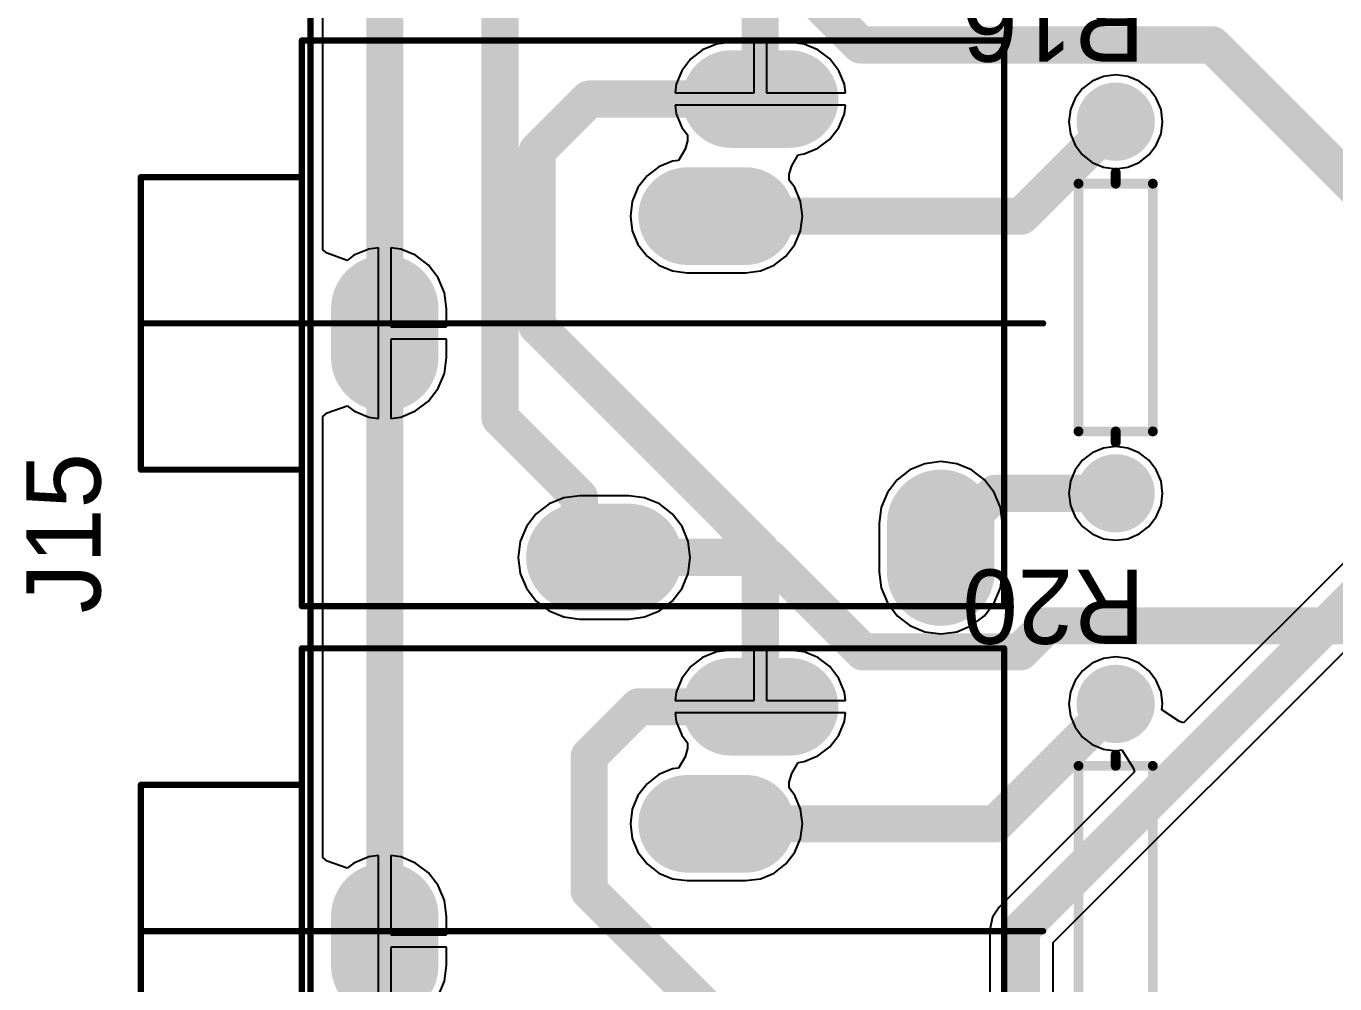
# Model space of a CAD drawing. Header units: millimetres. Extents: x 2.82 to 7.12, y 0.77 to 5.15.
# Drawn here: x 2.826 to 3.882, y 3.669 to 4.442 of the extents above; entities that cross this region are included whole.
import ezdxf

# ---------------------------------------------------------------- set-up
doc = ezdxf.new("R2010")
doc.units = ezdxf.units.MM
doc.header["$MEASUREMENT"] = 0
for name, color, linetype in [('BottomLayer', 5, 'Continuous'), ('BottomSolder', 6, 'Continuous'), ('Mechanical1', 6, 'Continuous'), ('MultiLayer', 9, 'Continuous'), ('PadHoleLayer', 156, 'Continuous'), ('TopLayer', 1, 'Continuous'), ('TopOverlay', 2, 'Continuous'), ('TopSolder', 216, 'Continuous')]:
    doc.layers.add(name, color=color, linetype=linetype)

msp = doc.modelspace()

# ---------------------------------------------------------------- linework, layer by layer
at = {"layer": 'BottomLayer'}
for points, const_width in [([(3.208, 4.126), (3.208, 4.559)], 0.03), ([(3.4221, 4.5039), (3.499, 4.427)], 0.03), ([(3.499, 4.427), (3.783, 4.427)], 0.03), ([(3.783, 4.427), (4.175, 4.035)], 0.03), ([(3.3945, 4.3833), (3.4418, 4.3833)], 0.0709), ([(3.6288, 4.2888), (3.705, 4.365)], 0.03), ([(3.3591, 4.2888), (3.4063, 4.2888)], 0.0709), ([(3.3827, 4.2888), (3.6288, 4.2888)], 0.03), ([(3.115, 4.1747), (3.115, 4.214)], 0.0787), ([(3.208, 4.126), (3.272, 4.062)], 0.03), ([(3.5638, 4.0014), (3.5638, 4.0408)], 0.0787), ([(3.5638, 4.0211), (3.6077, 4.065)], 0.03), ([(3.6077, 4.065), (3.705, 4.065)], 0.03), ([(3.272, 4.0133), (3.272, 4.062)], 0.03), ([(3.2725, 4.0133), (3.3119, 4.0133)], 0.0787), ([(3.272, 4.0133), (3.2922, 4.0133)], 0.03), ([(3.2922, 4.0133), (3.4247, 4.0133)], 0.03), ([(3.4247, 4.0133), (3.501, 3.937)], 0.03), ([(3.628, 3.937), (3.649, 3.958)], 0.03), ([(3.649, 3.958), (4.232, 3.958)], 0.03), ([(3.501, 3.937), (3.628, 3.937)], 0.03), ([(3.3945, 3.8927), (3.4418, 3.8927)], 0.0709), ([(3.6082, 3.7982), (3.705, 3.895)], 0.03), ([(3.3591, 3.7982), (3.4063, 3.7982)], 0.0709), ([(3.3827, 3.7982), (3.6082, 3.7982)], 0.03), ([(3.115, 3.684), (3.115, 3.7234)], 0.0787)]:
    msp.add_lwpolyline(points, dxfattribs=dict(at, const_width=const_width))
for points, const_width in [([(3.4915, 4.427, 1), (3.5065, 4.427, 1)], 0.015), ([(3.4915, 4.427, 1), (3.5065, 4.427, 1)], 0.015), ([(3.7755, 4.427, 1), (3.7905, 4.427, 1)], 0.015), ([(3.7755, 4.427, 1), (3.7905, 4.427, 1)], 0.015), ([(3.3768, 4.3833, 1), (3.4122, 4.3833, 1)], 0.0354), ([(3.4241, 4.3833, 1), (3.4595, 4.3833, 1)], 0.0354), ([(3.6912, 4.365, 1), (3.7188, 4.365, 1)], 0.0276), ([(3.6975, 4.365, 1), (3.7125, 4.365, 1)], 0.015), ([(3.3414, 4.2888, 1), (3.3768, 4.2888, 1)], 0.0354), ([(3.3886, 4.2888, 1), (3.4241, 4.2888, 1)], 0.0354), ([(3.3752, 4.2888, 1), (3.3902, 4.2888, 1)], 0.015), ([(3.6213, 4.2888, 1), (3.6363, 4.2888, 1)], 0.015), ([(3.6213, 4.2888, 1), (3.6363, 4.2888, 1)], 0.015), ([(3.0953, 4.214, 1), (3.1347, 4.214, 1)], 0.0394), ([(3.0953, 4.1747, 1), (3.1347, 4.1747, 1)], 0.0394), ([(3.2005, 4.126, 1), (3.2155, 4.126, 1)], 0.015), ([(3.2005, 4.126, 1), (3.2155, 4.126, 1)], 0.015), ([(3.6912, 4.065, 1), (3.7188, 4.065, 1)], 0.0276), ([(3.5441, 4.0408, 1), (3.5835, 4.0408, 1)], 0.0394), ([(3.6002, 4.065, 1), (3.6152, 4.065, 1)], 0.015), ([(3.6002, 4.065, 1), (3.6152, 4.065, 1)], 0.015), ([(3.6975, 4.065, 1), (3.7125, 4.065, 1)], 0.015), ([(3.2645, 4.062, 1), (3.2795, 4.062, 1)], 0.015), ([(3.2645, 4.062, 1), (3.2795, 4.062, 1)], 0.015), ([(3.2528, 4.0133, 1), (3.2922, 4.0133, 1)], 0.0394), ([(3.2922, 4.0133, 1), (3.3315, 4.0133, 1)], 0.0394), ([(3.5441, 4.0014, 1), (3.5835, 4.0014, 1)], 0.0394), ([(3.5563, 4.0211, 1), (3.5713, 4.0211, 1)], 0.015), ([(3.2645, 4.0133, 1), (3.2795, 4.0133, 1)], 0.015), ([(3.2645, 4.0133, 1), (3.2795, 4.0133, 1)], 0.015), ([(3.2847, 4.0133, 1), (3.2997, 4.0133, 1)], 0.015), ([(3.2847, 4.0133, 1), (3.2997, 4.0133, 1)], 0.015), ([(3.4172, 4.0133, 1), (3.4322, 4.0133, 1)], 0.015), ([(3.4172, 4.0133, 1), (3.4322, 4.0133, 1)], 0.015), ([(3.6415, 3.958, 1), (3.6565, 3.958, 1)], 0.015), ([(3.6415, 3.958, 1), (3.6565, 3.958, 1)], 0.015), ([(3.4935, 3.937, 1), (3.5085, 3.937, 1)], 0.015), ([(3.4935, 3.937, 1), (3.5085, 3.937, 1)], 0.015), ([(3.6205, 3.937, 1), (3.6355, 3.937, 1)], 0.015), ([(3.6205, 3.937, 1), (3.6355, 3.937, 1)], 0.015), ([(3.3768, 3.8927, 1), (3.4122, 3.8927, 1)], 0.0354), ([(3.4241, 3.8927, 1), (3.4595, 3.8927, 1)], 0.0354), ([(3.6912, 3.895, 1), (3.7188, 3.895, 1)], 0.0276), ([(3.6975, 3.895, 1), (3.7125, 3.895, 1)], 0.015), ([(3.3414, 3.7982, 1), (3.3768, 3.7982, 1)], 0.0354), ([(3.3886, 3.7982, 1), (3.4241, 3.7982, 1)], 0.0354), ([(3.3752, 3.7982, 1), (3.3902, 3.7982, 1)], 0.015), ([(3.6007, 3.7982, 1), (3.6157, 3.7982, 1)], 0.015), ([(3.6007, 3.7982, 1), (3.6157, 3.7982, 1)], 0.015), ([(3.0953, 3.7234, 1), (3.1347, 3.7234, 1)], 0.0394), ([(3.0953, 3.684, 1), (3.1347, 3.684, 1)], 0.0394)]:
    msp.add_lwpolyline(points, format="xyb", close=True, dxfattribs=dict(at, const_width=const_width))
at = {"layer": 'BottomSolder'}
for points, const_width in [([(3.3945, 4.3833), (3.4418, 4.3833)], 0.0789), ([(3.3591, 4.2888), (3.4063, 4.2888)], 0.0789), ([(3.115, 4.1747), (3.115, 4.214)], 0.0867), ([(3.5638, 4.0014), (3.5638, 4.0408)], 0.0867), ([(3.2725, 4.0133), (3.3119, 4.0133)], 0.0867), ([(3.3945, 3.8927), (3.4418, 3.8927)], 0.0789), ([(3.3591, 3.7982), (3.4063, 3.7982)], 0.0789), ([(3.115, 3.684), (3.115, 3.7234)], 0.0867)]:
    msp.add_lwpolyline(points, dxfattribs=dict(at, const_width=const_width))
for points, const_width in [([(3.3748, 4.3833, 1), (3.4142, 4.3833, 1)], 0.0394), ([(3.4221, 4.3833, 1), (3.4615, 4.3833, 1)], 0.0394), ([(3.6892, 4.365, 1), (3.7208, 4.365, 1)], 0.0316), ([(3.3394, 4.2888, 1), (3.3788, 4.2888, 1)], 0.0394), ([(3.3866, 4.2888, 1), (3.4261, 4.2888, 1)], 0.0394), ([(3.0933, 4.214, 1), (3.1367, 4.214, 1)], 0.0434), ([(3.0933, 4.1747, 1), (3.1367, 4.1747, 1)], 0.0434), ([(3.6892, 4.065, 1), (3.7208, 4.065, 1)], 0.0316), ([(3.5421, 4.0408, 1), (3.5855, 4.0408, 1)], 0.0434), ([(3.2508, 4.0133, 1), (3.2942, 4.0133, 1)], 0.0434), ([(3.2902, 4.0133, 1), (3.3335, 4.0133, 1)], 0.0434), ([(3.5421, 4.0014, 1), (3.5855, 4.0014, 1)], 0.0434), ([(3.3748, 3.8927, 1), (3.4142, 3.8927, 1)], 0.0394), ([(3.4221, 3.8927, 1), (3.4615, 3.8927, 1)], 0.0394), ([(3.6892, 3.895, 1), (3.7208, 3.895, 1)], 0.0316), ([(3.3394, 3.7982, 1), (3.3788, 3.7982, 1)], 0.0394), ([(3.3866, 3.7982, 1), (3.4261, 3.7982, 1)], 0.0394), ([(3.0933, 3.7234, 1), (3.1367, 3.7234, 1)], 0.0434), ([(3.0933, 3.684, 1), (3.1367, 3.684, 1)], 0.0434)]:
    msp.add_lwpolyline(points, format="xyb", close=True, dxfattribs=dict(at, const_width=const_width))
at = {"layer": 'Mechanical1', "const_width": 0.005}
msp.add_lwpolyline([(3.055, 0.995), (3.055, 4.945)], dxfattribs=at)
at = {"layer": 'MultiLayer'}
for points, const_width in [([(3.3945, 4.3833), (3.4418, 4.3833)], 0.0709), ([(3.3591, 4.2888), (3.4063, 4.2888)], 0.0709), ([(3.115, 4.1747), (3.115, 4.214)], 0.0787), ([(3.5638, 4.0014), (3.5638, 4.0408)], 0.0787), ([(3.2725, 4.0133), (3.3119, 4.0133)], 0.0787), ([(3.3945, 3.8927), (3.4418, 3.8927)], 0.0709), ([(3.3591, 3.7982), (3.4063, 3.7982)], 0.0709), ([(3.115, 3.684), (3.115, 3.7234)], 0.0787)]:
    msp.add_lwpolyline(points, dxfattribs=dict(at, const_width=const_width))
for points, const_width in [([(3.3768, 4.3833, 1), (3.4122, 4.3833, 1)], 0.0354), ([(3.4241, 4.3833, 1), (3.4595, 4.3833, 1)], 0.0354), ([(3.6912, 4.365, 1), (3.7188, 4.365, 1)], 0.0276), ([(3.3414, 4.2888, 1), (3.3768, 4.2888, 1)], 0.0354), ([(3.3886, 4.2888, 1), (3.4241, 4.2888, 1)], 0.0354), ([(3.0953, 4.214, 1), (3.1347, 4.214, 1)], 0.0394), ([(3.0953, 4.1747, 1), (3.1347, 4.1747, 1)], 0.0394), ([(3.6912, 4.065, 1), (3.7188, 4.065, 1)], 0.0276), ([(3.5441, 4.0408, 1), (3.5835, 4.0408, 1)], 0.0394), ([(3.2528, 4.0133, 1), (3.2922, 4.0133, 1)], 0.0394), ([(3.2922, 4.0133, 1), (3.3315, 4.0133, 1)], 0.0394), ([(3.5441, 4.0014, 1), (3.5835, 4.0014, 1)], 0.0394), ([(3.3768, 3.8927, 1), (3.4122, 3.8927, 1)], 0.0354), ([(3.4241, 3.8927, 1), (3.4595, 3.8927, 1)], 0.0354), ([(3.6912, 3.895, 1), (3.7188, 3.895, 1)], 0.0276), ([(3.3414, 3.7982, 1), (3.3768, 3.7982, 1)], 0.0354), ([(3.3886, 3.7982, 1), (3.4241, 3.7982, 1)], 0.0354), ([(3.0953, 3.7234, 1), (3.1347, 3.7234, 1)], 0.0394), ([(3.0953, 3.684, 1), (3.1347, 3.684, 1)], 0.0394)]:
    msp.add_lwpolyline(points, format="xyb", close=True, dxfattribs=dict(at, const_width=const_width))
at = {"layer": 'PadHoleLayer'}
for points, const_width in [([(3.4044, 4.3833, 1), (3.4319, 4.3833, 1)], 0.0276), ([(3.6966, 4.365, 1), (3.7134, 4.365, 1)], 0.0167), ([(3.3689, 4.2888, 1), (3.3965, 4.2888, 1)], 0.0276), ([(3.1002, 4.1944, 1), (3.1298, 4.1944, 1)], 0.0295), ([(3.6966, 4.065, 1), (3.7134, 4.065, 1)], 0.0167), ([(3.5491, 4.0211, 1), (3.5786, 4.0211, 1)], 0.0295), ([(3.2774, 4.0133, 1), (3.3069, 4.0133, 1)], 0.0295), ([(3.4044, 3.8927, 1), (3.4319, 3.8927, 1)], 0.0276), ([(3.6966, 3.895, 1), (3.7134, 3.895, 1)], 0.0167), ([(3.3689, 3.7982, 1), (3.3965, 3.7982, 1)], 0.0276), ([(3.1002, 3.7037, 1), (3.1298, 3.7037, 1)], 0.0295)]:
    msp.add_lwpolyline(points, format="xyb", close=True, dxfattribs=dict(at, const_width=const_width))
at = {"layer": 'TopLayer'}
for p, q in [((3.065, 4.2617), (3.065, 4.6176)), ((3.3827, 4.4276), (3.3716, 4.423)), ((3.3945, 4.4292), (3.3827, 4.4276)), ((3.4131, 4.4292), (3.3945, 4.4292)), ((3.4131, 4.3883), (3.4131, 4.4292)), ((3.4418, 4.4292), (3.4232, 4.4292)), ((3.4232, 4.4292), (3.4232, 4.3883)), ((3.4536, 4.4276), (3.4418, 4.4292)), ((3.4647, 4.423), (3.4536, 4.4276)), ((3.3621, 4.4157), (3.3548, 4.4062)), ((3.3716, 4.423), (3.3621, 4.4157)), ((3.4742, 4.4157), (3.4647, 4.423)), ((3.4815, 4.4062), (3.4742, 4.4157)), ((3.3548, 4.4062), (3.3503, 4.3952)), ((3.486, 4.3952), (3.4815, 4.4062)), ((3.3503, 4.3952), (3.3494, 4.3883)), ((3.4869, 4.3883), (3.486, 4.3952)), ((3.6861, 4.3978), (3.6782, 4.3918)), ((3.6952, 4.4016), (3.6861, 4.3978)), ((3.705, 4.4029), (3.6952, 4.4016)), ((3.7148, 4.4016), (3.705, 4.4029)), ((3.7239, 4.3978), (3.7148, 4.4016)), ((3.7318, 4.3918), (3.7239, 4.3978)), ((3.3494, 4.3883), (3.4131, 4.3883)), ((3.4232, 4.3883), (3.4869, 4.3883)), ((3.6722, 4.3839), (3.6684, 4.3748)), ((3.6782, 4.3918), (3.6722, 4.3839)), ((3.7378, 4.3839), (3.7318, 4.3918)), ((3.7416, 4.3748), (3.7378, 4.3839)), ((3.4181, 4.3783), (3.3494, 4.3783)), ((3.3494, 4.3783), (3.3503, 4.3715)), ((3.4869, 4.3783), (3.4181, 4.3783)), ((3.486, 4.3715), (3.4869, 4.3783)), ((3.6684, 4.3748), (3.6671, 4.365)), ((3.7429, 4.365), (3.7416, 4.3748)), ((3.3503, 4.3715), (3.3548, 4.3604)), ((3.4815, 4.3604), (3.486, 4.3715)), ((3.6671, 4.365), (3.6684, 4.3552)), ((3.7416, 4.3552), (3.7429, 4.365)), ((3.3548, 4.3604), (3.3595, 4.3544)), ((3.3595, 4.3544), (3.3594, 4.3496)), ((3.4742, 4.3509), (3.4815, 4.3604)), ((3.6684, 4.3552), (3.6722, 4.3461)), ((3.7378, 4.3461), (3.7416, 4.3552)), ((3.3574, 4.3428), (3.3522, 4.3338)), ((3.3594, 4.3496), (3.3574, 4.3428)), ((3.4536, 4.3391), (3.4647, 4.3436)), ((3.4647, 4.3436), (3.4742, 4.3509)), ((3.6722, 4.3461), (3.6782, 4.3382)), ((3.7318, 4.3382), (3.7378, 4.3461)), ((3.3472, 4.3331), (3.3362, 4.3285)), ((3.3522, 4.3338), (3.3472, 4.3331)), ((3.4435, 4.3294), (3.4487, 4.3384)), ((3.4487, 4.3384), (3.4536, 4.3391)), ((3.6782, 4.3382), (3.6861, 4.3322)), ((3.6861, 4.3322), (3.6952, 4.3284)), ((3.7148, 4.3284), (3.7239, 4.3322)), ((3.7239, 4.3322), (3.7318, 4.3382)), ((3.3267, 4.3212), (3.3194, 4.3118)), ((3.3362, 4.3285), (3.3267, 4.3212)), ((3.4414, 4.3178), (3.4415, 4.3226)), ((3.4415, 4.3226), (3.4435, 4.3294)), ((3.6952, 4.3284), (3.705, 4.3271)), ((3.705, 4.3271), (3.7148, 4.3284)), ((3.3194, 4.3118), (3.3148, 4.3007)), ((3.446, 4.3118), (3.4414, 4.3178)), ((3.4506, 4.3007), (3.446, 4.3118)), ((3.3148, 4.3007), (3.3133, 4.2888)), ((3.4522, 4.2888), (3.4506, 4.3007)), ((3.3133, 4.2888), (3.3148, 4.277)), ((3.4506, 4.277), (3.4522, 4.2888)), ((3.3148, 4.277), (3.3194, 4.2659)), ((3.446, 4.2659), (3.4506, 4.277)), ((3.0685, 4.2588), (3.065, 4.2617)), ((3.0847, 4.253), (3.0685, 4.2588)), ((3.0901, 4.2572), (3.0847, 4.253)), ((3.1021, 4.2621), (3.0901, 4.2572)), ((3.11, 4.2632), (3.1021, 4.2621)), ((3.11, 4.1944), (3.11, 4.2632)), ((3.1279, 4.2621), (3.12, 4.2632)), ((3.12, 4.2632), (3.12, 4.1994)), ((3.1399, 4.2572), (3.1279, 4.2621)), ((3.1502, 4.2493), (3.1399, 4.2572)), ((3.3194, 4.2659), (3.3267, 4.2564)), ((3.4387, 4.2564), (3.446, 4.2659)), ((3.1581, 4.2389), (3.1502, 4.2493)), ((3.3267, 4.2564), (3.3362, 4.2492)), ((3.3362, 4.2492), (3.3472, 4.2446)), ((3.4182, 4.2446), (3.4293, 4.2492)), ((3.4293, 4.2492), (3.4387, 4.2564)), ((3.1631, 4.2269), (3.1581, 4.2389)), ((3.3472, 4.2446), (3.3591, 4.243)), ((3.3591, 4.243), (3.4063, 4.243)), ((3.4063, 4.243), (3.4182, 4.2446)), ((3.1648, 4.214), (3.1631, 4.2269)), ((3.1648, 4.1994), (3.1648, 4.214)), ((3.11, 4.1255), (3.11, 4.1944)), ((3.12, 4.1994), (3.1648, 4.1994)), ((3.1648, 4.1894), (3.12, 4.1894)), ((3.12, 4.1894), (3.12, 4.1255)), ((3.1648, 4.1747), (3.1648, 4.1894)), ((3.1631, 4.1618), (3.1648, 4.1747)), ((3.1581, 4.1498), (3.1631, 4.1618)), ((3.1502, 4.1395), (3.1581, 4.1498)), ((3.0685, 4.1299), (3.0847, 4.1357)), ((3.0847, 4.1357), (3.0901, 4.1315)), ((3.0901, 4.1315), (3.1021, 4.1266)), ((3.1279, 4.1266), (3.1399, 4.1315)), ((3.1399, 4.1315), (3.1502, 4.1395)), ((4.018, 4.138), (3.7598, 3.8798)), ((3.065, 4.127), (3.0685, 4.1299)), ((3.065, 3.7711), (3.065, 4.127)), ((3.1021, 4.1266), (3.11, 4.1255)), ((3.12, 4.1255), (3.1279, 4.1266)), ((3.6952, 4.1016), (3.6861, 4.0978)), ((3.705, 4.1029), (3.6952, 4.1016)), ((3.7148, 4.1016), (3.705, 4.1029)), ((3.7239, 4.0978), (3.7148, 4.1016)), ((3.5509, 4.0889), (3.5389, 4.0839)), ((3.5638, 4.0906), (3.5509, 4.0889)), ((3.5767, 4.0889), (3.5638, 4.0906)), ((3.5887, 4.0839), (3.5767, 4.0889)), ((3.6545, 3.7024), (4.0466, 4.0945)), ((3.6782, 4.0918), (3.6722, 4.0839)), ((3.6861, 4.0978), (3.6782, 4.0918)), ((3.7318, 4.0918), (3.7239, 4.0978)), ((3.7378, 4.0839), (3.7318, 4.0918)), ((3.5389, 4.0839), (3.5286, 4.076)), ((3.599, 4.076), (3.5887, 4.0839)), ((3.6722, 4.0839), (3.6684, 4.0748)), ((3.7416, 4.0748), (3.7378, 4.0839)), ((3.5286, 4.076), (3.5207, 4.0657)), ((3.6069, 4.0657), (3.599, 4.076)), ((3.6684, 4.0748), (3.6671, 4.065)), ((3.7429, 4.065), (3.7416, 4.0748)), ((3.2476, 4.0564), (3.2373, 4.0485)), ((3.2596, 4.0614), (3.2476, 4.0564)), ((3.2725, 4.0631), (3.2596, 4.0614)), ((3.3119, 4.0631), (3.2725, 4.0631)), ((3.3247, 4.0614), (3.3119, 4.0631)), ((3.3367, 4.0564), (3.3247, 4.0614)), ((3.3471, 4.0485), (3.3367, 4.0564)), ((3.5207, 4.0657), (3.5157, 4.0537)), ((3.6119, 4.0537), (3.6069, 4.0657)), ((3.6671, 4.065), (3.6684, 4.0552)), ((3.7416, 4.0552), (3.7429, 4.065)), ((3.2373, 4.0485), (3.2294, 4.0382)), ((3.355, 4.0382), (3.3471, 4.0485)), ((3.5157, 4.0537), (3.514, 4.0408)), ((3.6136, 4.0408), (3.6119, 4.0537)), ((3.6684, 4.0552), (3.6722, 4.0461)), ((3.6722, 4.0461), (3.6782, 4.0382)), ((3.7318, 4.0382), (3.7378, 4.0461)), ((3.7378, 4.0461), (3.7416, 4.0552)), ((3.2294, 4.0382), (3.2244, 4.0261)), ((3.36, 4.0261), (3.355, 4.0382)), ((3.514, 4.0408), (3.514, 4.0014)), ((3.6136, 4.0014), (3.6136, 4.0408)), ((3.6782, 4.0382), (3.6861, 4.0322)), ((3.7239, 4.0322), (3.7318, 4.0382)), ((3.2244, 4.0261), (3.2227, 4.0133)), ((3.3616, 4.0133), (3.36, 4.0261)), ((3.6861, 4.0322), (3.6952, 4.0284)), ((3.6952, 4.0284), (3.705, 4.0271)), ((3.705, 4.0271), (3.7148, 4.0284)), ((3.7148, 4.0284), (3.7239, 4.0322)), ((3.2227, 4.0133), (3.2244, 4.0004)), ((3.36, 4.0004), (3.3616, 4.0133)), ((3.2244, 4.0004), (3.2294, 3.9884)), ((3.355, 3.9884), (3.36, 4.0004)), ((3.514, 4.0014), (3.5157, 3.9886)), ((3.6119, 3.9886), (3.6136, 4.0014)), ((3.2294, 3.9884), (3.2373, 3.978)), ((3.3471, 3.978), (3.355, 3.9884)), ((3.5157, 3.9886), (3.5207, 3.9765)), ((3.6069, 3.9765), (3.6119, 3.9886)), ((3.2373, 3.978), (3.2476, 3.9701)), ((3.3367, 3.9701), (3.3471, 3.978)), ((3.5207, 3.9765), (3.5286, 3.9662)), ((3.599, 3.9662), (3.6069, 3.9765)), ((3.2476, 3.9701), (3.2596, 3.9652)), ((3.2596, 3.9652), (3.2725, 3.9635)), ((3.2725, 3.9635), (3.3119, 3.9635)), ((3.3119, 3.9635), (3.3247, 3.9652)), ((3.3247, 3.9652), (3.3367, 3.9701)), ((3.5286, 3.9662), (3.5389, 3.9583)), ((3.5887, 3.9583), (3.599, 3.9662)), ((3.5389, 3.9583), (3.5509, 3.9533)), ((3.5509, 3.9533), (3.5638, 3.9516)), ((3.5638, 3.9516), (3.5767, 3.9533)), ((3.5767, 3.9533), (3.5887, 3.9583)), ((3.3716, 3.9324), (3.3621, 3.9251)), ((3.3827, 3.937), (3.3716, 3.9324)), ((3.3945, 3.9385), (3.3827, 3.937)), ((3.4131, 3.9385), (3.3945, 3.9385)), ((3.4131, 3.8977), (3.4131, 3.9385)), ((3.4418, 3.9385), (3.4232, 3.9385)), ((3.4232, 3.9385), (3.4232, 3.8977)), ((3.4536, 3.937), (3.4418, 3.9385)), ((3.4647, 3.9324), (3.4536, 3.937)), ((3.4742, 3.9251), (3.4647, 3.9324)), ((3.6952, 3.9316), (3.6861, 3.9278)), ((3.705, 3.9329), (3.6952, 3.9316)), ((3.7148, 3.9316), (3.705, 3.9329)), ((3.7239, 3.9278), (3.7148, 3.9316)), ((3.3621, 3.9251), (3.3548, 3.9156)), ((3.4815, 3.9156), (3.4742, 3.9251)), ((3.6782, 3.9218), (3.6722, 3.9139)), ((3.6861, 3.9278), (3.6782, 3.9218)), ((3.7318, 3.9218), (3.7239, 3.9278)), ((3.7378, 3.9139), (3.7318, 3.9218)), ((3.3548, 3.9156), (3.3503, 3.9046)), ((3.486, 3.9046), (3.4815, 3.9156)), ((3.6722, 3.9139), (3.6684, 3.9048)), ((3.7416, 3.9048), (3.7378, 3.9139)), ((3.3503, 3.9046), (3.3494, 3.8977)), ((3.4869, 3.8977), (3.486, 3.9046)), ((3.6684, 3.9048), (3.6671, 3.895)), ((3.7429, 3.895), (3.7416, 3.9048)), ((3.3494, 3.8977), (3.4131, 3.8977)), ((3.4181, 3.8877), (3.3494, 3.8877)), ((3.3494, 3.8877), (3.3503, 3.8808)), ((3.4869, 3.8877), (3.4181, 3.8877)), ((3.4232, 3.8977), (3.4869, 3.8977)), ((3.486, 3.8808), (3.4869, 3.8877)), ((3.6671, 3.895), (3.6684, 3.8852)), ((3.7422, 3.8901), (3.7429, 3.895)), ((3.7566, 3.8808), (3.7422, 3.8901)), ((3.3503, 3.8808), (3.3548, 3.8698)), ((3.4815, 3.8698), (3.486, 3.8808)), ((3.6684, 3.8852), (3.6722, 3.8761)), ((3.7598, 3.8798), (3.7566, 3.8808)), ((3.3548, 3.8698), (3.3595, 3.8637)), ((3.4742, 3.8603), (3.4815, 3.8698)), ((3.6722, 3.8761), (3.6782, 3.8682)), ((3.6782, 3.8682), (3.6861, 3.8622)), ((3.3594, 3.859), (3.3574, 3.8522)), ((3.3595, 3.8637), (3.3594, 3.859)), ((3.4647, 3.853), (3.4742, 3.8603)), ((3.6861, 3.8622), (3.6952, 3.8584)), ((3.6952, 3.8584), (3.705, 3.8571)), ((3.705, 3.8571), (3.7099, 3.8578)), ((3.7099, 3.8578), (3.7192, 3.8434)), ((3.3574, 3.8522), (3.3522, 3.8431)), ((3.4435, 3.8387), (3.4487, 3.8478)), ((3.4487, 3.8478), (3.4536, 3.8484)), ((3.4536, 3.8484), (3.4647, 3.853)), ((3.3362, 3.8379), (3.3267, 3.8306)), ((3.3472, 3.8425), (3.3362, 3.8379)), ((3.3522, 3.8431), (3.3472, 3.8425)), ((3.4415, 3.8319), (3.4435, 3.8387)), ((3.7202, 3.8402), (3.611, 3.731)), ((3.7192, 3.8434), (3.7202, 3.8402)), ((3.3267, 3.8306), (3.3194, 3.8211)), ((3.4414, 3.8272), (3.4415, 3.8319)), ((3.446, 3.8211), (3.4414, 3.8272)), ((3.3194, 3.8211), (3.3148, 3.8101)), ((3.4506, 3.8101), (3.446, 3.8211)), ((3.3148, 3.8101), (3.3133, 3.7982)), ((3.4522, 3.7982), (3.4506, 3.8101)), ((3.3133, 3.7982), (3.3148, 3.7863)), ((3.4506, 3.7863), (3.4522, 3.7982)), ((3.3148, 3.7863), (3.3194, 3.7753)), ((3.446, 3.7753), (3.4506, 3.7863)), ((3.0685, 3.7681), (3.065, 3.7711)), ((3.1021, 3.7715), (3.0901, 3.7665)), ((3.11, 3.7725), (3.1021, 3.7715)), ((3.11, 3.7037), (3.11, 3.7725)), ((3.1279, 3.7715), (3.12, 3.7725)), ((3.12, 3.7725), (3.12, 3.7087)), ((3.1399, 3.7665), (3.1279, 3.7715)), ((3.3194, 3.7753), (3.3267, 3.7658)), ((3.4387, 3.7658), (3.446, 3.7753)), ((3.0847, 3.7624), (3.0685, 3.7681)), ((3.0901, 3.7665), (3.0847, 3.7624)), ((3.1502, 3.7586), (3.1399, 3.7665)), ((3.3267, 3.7658), (3.3362, 3.7585)), ((3.4293, 3.7585), (3.4387, 3.7658)), ((3.1581, 3.7483), (3.1502, 3.7586)), ((3.3362, 3.7585), (3.3472, 3.7539)), ((3.3472, 3.7539), (3.3591, 3.7524)), ((3.3591, 3.7524), (3.4063, 3.7524)), ((3.4063, 3.7524), (3.4182, 3.7539)), ((3.4182, 3.7539), (3.4293, 3.7585)), ((3.1631, 3.7363), (3.1581, 3.7483)), ((3.1648, 3.7234), (3.1631, 3.7363)), ((3.611, 3.731), (3.6055, 3.7228)), ((3.1648, 3.7087), (3.1648, 3.7234)), ((3.6055, 3.7228), (3.6035, 3.713)), ((3.12, 3.7087), (3.1648, 3.7087)), ((3.6035, 3.713), (3.6035, 3.6068)), ((3.11, 3.6349), (3.11, 3.7037)), ((3.1648, 3.6987), (3.12, 3.6987)), ((3.12, 3.6987), (3.12, 3.6349)), ((3.1648, 3.684), (3.1648, 3.6987)), ((3.6545, 3.622), (3.6545, 3.7024)), ((3.1631, 3.6711), (3.1648, 3.684)), ((3.1581, 3.6591), (3.1631, 3.6711))]:
    msp.add_line(p, q, dxfattribs=at)
for points, const_width in [([(3.115, 4.1944), (3.115, 4.685)], 0.03), ([(3.418, 4.3833), (3.418, 4.6)], 0.03), ([(3.3945, 4.3833), (3.4418, 4.3833)], 0.0709), ([(3.238, 4.3413), (3.28, 4.3833)], 0.03), ([(3.28, 4.3833), (3.418, 4.3833)], 0.03), ([(3.418, 4.3833), (3.4181, 4.3833)], 0.03), ([(3.238, 4.2), (3.238, 4.3413)], 0.03), ([(3.3591, 4.2888), (3.4063, 4.2888)], 0.0709), ([(3.115, 4.1747), (3.115, 4.214)], 0.0787), ([(3.238, 4.2), (3.4181, 4.0198)], 0.03), ([(3.115, 3.7037), (3.115, 4.1944)], 0.03), ([(3.629, 3.713), (4.036, 4.12)], 0.03), ([(3.5638, 4.0014), (3.5638, 4.0408)], 0.0787), ([(3.2725, 4.0133), (3.3119, 4.0133)], 0.0787), ([(3.4181, 3.8927), (3.4181, 4.0198)], 0.03), ([(3.3945, 3.8927), (3.4418, 3.8927)], 0.0709), ([(3.28, 3.8527), (3.32, 3.8927)], 0.03), ([(3.32, 3.8927), (3.4181, 3.8927)], 0.03), ([(3.28, 3.744), (3.28, 3.8527)], 0.03), ([(3.3591, 3.7982), (3.4063, 3.7982)], 0.0709), ([(3.115, 3.684), (3.115, 3.7234)], 0.0787), ([(3.28, 3.744), (3.418, 3.606)], 0.03), ([(3.115, 3.2131), (3.115, 3.7037)], 0.03), ([(3.629, 2.357), (3.629, 3.713)], 0.03)]:
    msp.add_lwpolyline(points, dxfattribs=dict(at, const_width=const_width))
for points, const_width in [([(3.3768, 4.3833, 1), (3.4122, 4.3833, 1)], 0.0354), ([(3.4241, 4.3833, 1), (3.4595, 4.3833, 1)], 0.0354), ([(3.2725, 4.3833, 1), (3.2875, 4.3833, 1)], 0.015), ([(3.2725, 4.3833, 1), (3.2875, 4.3833, 1)], 0.015), ([(3.4105, 4.3833, 1), (3.4255, 4.3833, 1)], 0.015), ([(3.4105, 4.3833, 1), (3.4255, 4.3833, 1)], 0.015), ([(3.4105, 4.3833, 1), (3.4255, 4.3833, 1)], 0.015), ([(3.4106, 4.3833, 1), (3.4257, 4.3833, 1)], 0.015), ([(3.6912, 4.365, 1), (3.7188, 4.365, 1)], 0.0276), ([(3.2305, 4.3413, 1), (3.2455, 4.3413, 1)], 0.015), ([(3.2305, 4.3413, 1), (3.2455, 4.3413, 1)], 0.015), ([(3.3414, 4.2888, 1), (3.3768, 4.2888, 1)], 0.0354), ([(3.3886, 4.2888, 1), (3.4241, 4.2888, 1)], 0.0354), ([(3.0953, 4.214, 1), (3.1347, 4.214, 1)], 0.0394), ([(3.2305, 4.2, 1), (3.2455, 4.2, 1)], 0.015), ([(3.2305, 4.2, 1), (3.2455, 4.2, 1)], 0.015), ([(3.0953, 4.1747, 1), (3.1347, 4.1747, 1)], 0.0394), ([(3.1075, 4.1944, 1), (3.1225, 4.1944, 1)], 0.015), ([(3.1075, 4.1944, 1), (3.1225, 4.1944, 1)], 0.015), ([(3.6912, 4.065, 1), (3.7188, 4.065, 1)], 0.0276), ([(3.5441, 4.0408, 1), (3.5835, 4.0408, 1)], 0.0394), ([(3.2528, 4.0133, 1), (3.2922, 4.0133, 1)], 0.0394), ([(3.2922, 4.0133, 1), (3.3315, 4.0133, 1)], 0.0394), ([(3.5441, 4.0014, 1), (3.5835, 4.0014, 1)], 0.0394), ([(3.4106, 4.0198, 1), (3.4257, 4.0198, 1)], 0.015), ([(3.4106, 4.0198, 1), (3.4257, 4.0198, 1)], 0.015), ([(3.3768, 3.8927, 1), (3.4122, 3.8927, 1)], 0.0354), ([(3.4241, 3.8927, 1), (3.4595, 3.8927, 1)], 0.0354), ([(3.6912, 3.895, 1), (3.7188, 3.895, 1)], 0.0276), ([(3.3125, 3.8927, 1), (3.3275, 3.8927, 1)], 0.015), ([(3.3125, 3.8927, 1), (3.3275, 3.8927, 1)], 0.015), ([(3.4106, 3.8927, 1), (3.4257, 3.8927, 1)], 0.015), ([(3.4106, 3.8927, 1), (3.4257, 3.8927, 1)], 0.015), ([(3.2725, 3.8527, 1), (3.2875, 3.8527, 1)], 0.015), ([(3.2725, 3.8527, 1), (3.2875, 3.8527, 1)], 0.015), ([(3.3414, 3.7982, 1), (3.3768, 3.7982, 1)], 0.0354), ([(3.3886, 3.7982, 1), (3.4241, 3.7982, 1)], 0.0354), ([(3.0953, 3.7234, 1), (3.1347, 3.7234, 1)], 0.0394), ([(3.2725, 3.744, 1), (3.2875, 3.744, 1)], 0.015), ([(3.2725, 3.744, 1), (3.2875, 3.744, 1)], 0.015), ([(3.0953, 3.684, 1), (3.1347, 3.684, 1)], 0.0394), ([(3.1075, 3.7037, 1), (3.1225, 3.7037, 1)], 0.015), ([(3.1075, 3.7037, 1), (3.1225, 3.7037, 1)], 0.015), ([(3.6215, 3.713, 1), (3.6365, 3.713, 1)], 0.015), ([(3.6215, 3.713, 1), (3.6365, 3.713, 1)], 0.015)]:
    msp.add_lwpolyline(points, format="xyb", close=True, dxfattribs=dict(at, const_width=const_width))
at = {"layer": 'TopOverlay'}
for points, const_width in [([(3.0481, 3.9739), (3.0481, 4.4306)], 0.005), ([(3.0481, 4.4306), (3.615, 4.4306)], 0.005), ([(3.615, 3.9739), (3.615, 4.4306)], 0.005), ([(2.9181, 4.0841), (2.9181, 4.3203)], 0.005), ([(2.9181, 4.3203), (3.0481, 4.3203)], 0.005), ([(3.705, 4.315), (3.705, 4.324)], 0.00787), ([(3.675, 4.315), (3.735, 4.315)], 0.00787), ([(3.675, 4.115), (3.675, 4.315)], 0.00787), ([(3.735, 4.115), (3.735, 4.315)], 0.00787), ([(2.9181, 4.2022), (3.6465, 4.2022)], 0.005), ([(3.675, 4.115), (3.705, 4.115)], 0.00787), ([(3.705, 4.115), (3.735, 4.115)], 0.00787), ([(3.705, 4.106), (3.705, 4.115)], 0.00787), ([(2.9181, 4.0841), (3.0481, 4.0841)], 0.005), ([(3.0481, 3.9739), (3.615, 3.9739)], 0.005), ([(3.0481, 3.4832), (3.0481, 3.9399)], 0.005), ([(3.0481, 3.9399), (3.615, 3.9399)], 0.005), ([(3.615, 3.4832), (3.615, 3.9399)], 0.005), ([(3.705, 3.845), (3.705, 3.854)], 0.00787), ([(3.675, 3.845), (3.735, 3.845)], 0.00787), ([(3.675, 3.645), (3.675, 3.845)], 0.00787), ([(3.735, 3.645), (3.735, 3.845)], 0.00787), ([(2.9181, 3.5935), (2.9181, 3.8297)], 0.005), ([(2.9181, 3.8297), (3.0481, 3.8297)], 0.005), ([(2.9181, 3.7116), (3.6465, 3.7116)], 0.005)]:
    msp.add_lwpolyline(points, dxfattribs=dict(at, const_width=const_width))
for points, const_width in [([(3.0468, 4.4306, 1), (3.0493, 4.4306, 1)], 0.0025), ([(3.0468, 4.4306, 1), (3.0493, 4.4306, 1)], 0.0025), ([(3.6138, 4.4306, 1), (3.6162, 4.4306, 1)], 0.0025), ([(3.6138, 4.4306, 1), (3.6162, 4.4306, 1)], 0.0025), ([(2.9169, 4.3203, 1), (2.9194, 4.3203, 1)], 0.0025), ([(2.9169, 4.3203, 1), (2.9194, 4.3203, 1)], 0.0025), ([(3.0468, 4.3203, 1), (3.0493, 4.3203, 1)], 0.0025), ([(3.703, 4.324, 1), (3.707, 4.324, 1)], 0.00394), ([(3.673, 4.315, 1), (3.677, 4.315, 1)], 0.00394), ([(3.673, 4.315, 1), (3.677, 4.315, 1)], 0.00394), ([(3.703, 4.315, 1), (3.707, 4.315, 1)], 0.00394), ([(3.733, 4.315, 1), (3.737, 4.315, 1)], 0.00394), ([(3.733, 4.315, 1), (3.737, 4.315, 1)], 0.00394), ([(2.9169, 4.2022, 1), (2.9194, 4.2022, 1)], 0.0025), ([(3.6452, 4.2022, 1), (3.6477, 4.2022, 1)], 0.0025), ([(3.673, 4.115, 1), (3.677, 4.115, 1)], 0.00394), ([(3.673, 4.115, 1), (3.677, 4.115, 1)], 0.00394), ([(3.703, 4.115, 1), (3.707, 4.115, 1)], 0.00394), ([(3.703, 4.115, 1), (3.707, 4.115, 1)], 0.00394), ([(3.703, 4.115, 1), (3.707, 4.115, 1)], 0.00394), ([(3.703, 4.106, 1), (3.707, 4.106, 1)], 0.00394), ([(3.733, 4.115, 1), (3.737, 4.115, 1)], 0.00394), ([(3.733, 4.115, 1), (3.737, 4.115, 1)], 0.00394), ([(2.9169, 4.0841, 1), (2.9194, 4.0841, 1)], 0.0025), ([(2.9169, 4.0841, 1), (2.9194, 4.0841, 1)], 0.0025), ([(3.0468, 4.0841, 1), (3.0493, 4.0841, 1)], 0.0025), ([(3.0468, 3.9739, 1), (3.0493, 3.9739, 1)], 0.0025), ([(3.0468, 3.9739, 1), (3.0493, 3.9739, 1)], 0.0025), ([(3.6138, 3.9739, 1), (3.6162, 3.9739, 1)], 0.0025), ([(3.6138, 3.9739, 1), (3.6162, 3.9739, 1)], 0.0025), ([(3.0468, 3.9399, 1), (3.0493, 3.9399, 1)], 0.0025), ([(3.0468, 3.9399, 1), (3.0493, 3.9399, 1)], 0.0025), ([(3.6138, 3.9399, 1), (3.6162, 3.9399, 1)], 0.0025), ([(3.6138, 3.9399, 1), (3.6162, 3.9399, 1)], 0.0025), ([(3.703, 3.854, 1), (3.707, 3.854, 1)], 0.00394), ([(3.673, 3.845, 1), (3.677, 3.845, 1)], 0.00394), ([(3.673, 3.845, 1), (3.677, 3.845, 1)], 0.00394), ([(3.703, 3.845, 1), (3.707, 3.845, 1)], 0.00394), ([(3.733, 3.845, 1), (3.737, 3.845, 1)], 0.00394), ([(3.733, 3.845, 1), (3.737, 3.845, 1)], 0.00394), ([(2.9169, 3.8297, 1), (2.9194, 3.8297, 1)], 0.0025), ([(2.9169, 3.8297, 1), (2.9194, 3.8297, 1)], 0.0025), ([(3.0468, 3.8297, 1), (3.0493, 3.8297, 1)], 0.0025), ([(2.9169, 3.7116, 1), (2.9194, 3.7116, 1)], 0.0025), ([(3.6452, 3.7116, 1), (3.6477, 3.7116, 1)], 0.0025)]:
    msp.add_lwpolyline(points, format="xyb", close=True, dxfattribs=dict(at, const_width=const_width))
at = {"layer": 'TopSolder'}
for points, const_width in [([(3.3945, 4.3833), (3.4418, 4.3833)], 0.0789), ([(3.3591, 4.2888), (3.4063, 4.2888)], 0.0789), ([(3.115, 4.1747), (3.115, 4.214)], 0.0867), ([(3.5638, 4.0014), (3.5638, 4.0408)], 0.0867), ([(3.2725, 4.0133), (3.3119, 4.0133)], 0.0867), ([(3.3945, 3.8927), (3.4418, 3.8927)], 0.0789), ([(3.3591, 3.7982), (3.4063, 3.7982)], 0.0789), ([(3.115, 3.684), (3.115, 3.7234)], 0.0867)]:
    msp.add_lwpolyline(points, dxfattribs=dict(at, const_width=const_width))
for points, const_width in [([(3.3748, 4.3833, 1), (3.4142, 4.3833, 1)], 0.0394), ([(3.4221, 4.3833, 1), (3.4615, 4.3833, 1)], 0.0394), ([(3.6892, 4.365, 1), (3.7208, 4.365, 1)], 0.0316), ([(3.3394, 4.2888, 1), (3.3788, 4.2888, 1)], 0.0394), ([(3.3866, 4.2888, 1), (3.4261, 4.2888, 1)], 0.0394), ([(3.0933, 4.214, 1), (3.1367, 4.214, 1)], 0.0434), ([(3.0933, 4.1747, 1), (3.1367, 4.1747, 1)], 0.0434), ([(3.6892, 4.065, 1), (3.7208, 4.065, 1)], 0.0316), ([(3.5421, 4.0408, 1), (3.5855, 4.0408, 1)], 0.0434), ([(3.2508, 4.0133, 1), (3.2942, 4.0133, 1)], 0.0434), ([(3.2902, 4.0133, 1), (3.3335, 4.0133, 1)], 0.0434), ([(3.5421, 4.0014, 1), (3.5855, 4.0014, 1)], 0.0434), ([(3.3748, 3.8927, 1), (3.4142, 3.8927, 1)], 0.0394), ([(3.4221, 3.8927, 1), (3.4615, 3.8927, 1)], 0.0394), ([(3.6892, 3.895, 1), (3.7208, 3.895, 1)], 0.0316), ([(3.3394, 3.7982, 1), (3.3788, 3.7982, 1)], 0.0394), ([(3.3866, 3.7982, 1), (3.4261, 3.7982, 1)], 0.0394), ([(3.0933, 3.7234, 1), (3.1367, 3.7234, 1)], 0.0434), ([(3.0933, 3.684, 1), (3.1367, 3.684, 1)], 0.0434)]:
    msp.add_lwpolyline(points, format="xyb", close=True, dxfattribs=dict(at, const_width=const_width))

# ---------------------------------------------------------------- texts
at = {"layer": 'TopOverlay'}
for s, rotation, p in [('R16', 180, (3.7285, 4.4735)), ('J15', 90, (2.8856, 3.9681)), ('R20', 180, (3.7285, 4.0035))]:
    msp.add_text(s, height=0.06, rotation=rotation, dxfattribs=at).set_placement(p)

doc.saveas('drawing.dxf')
